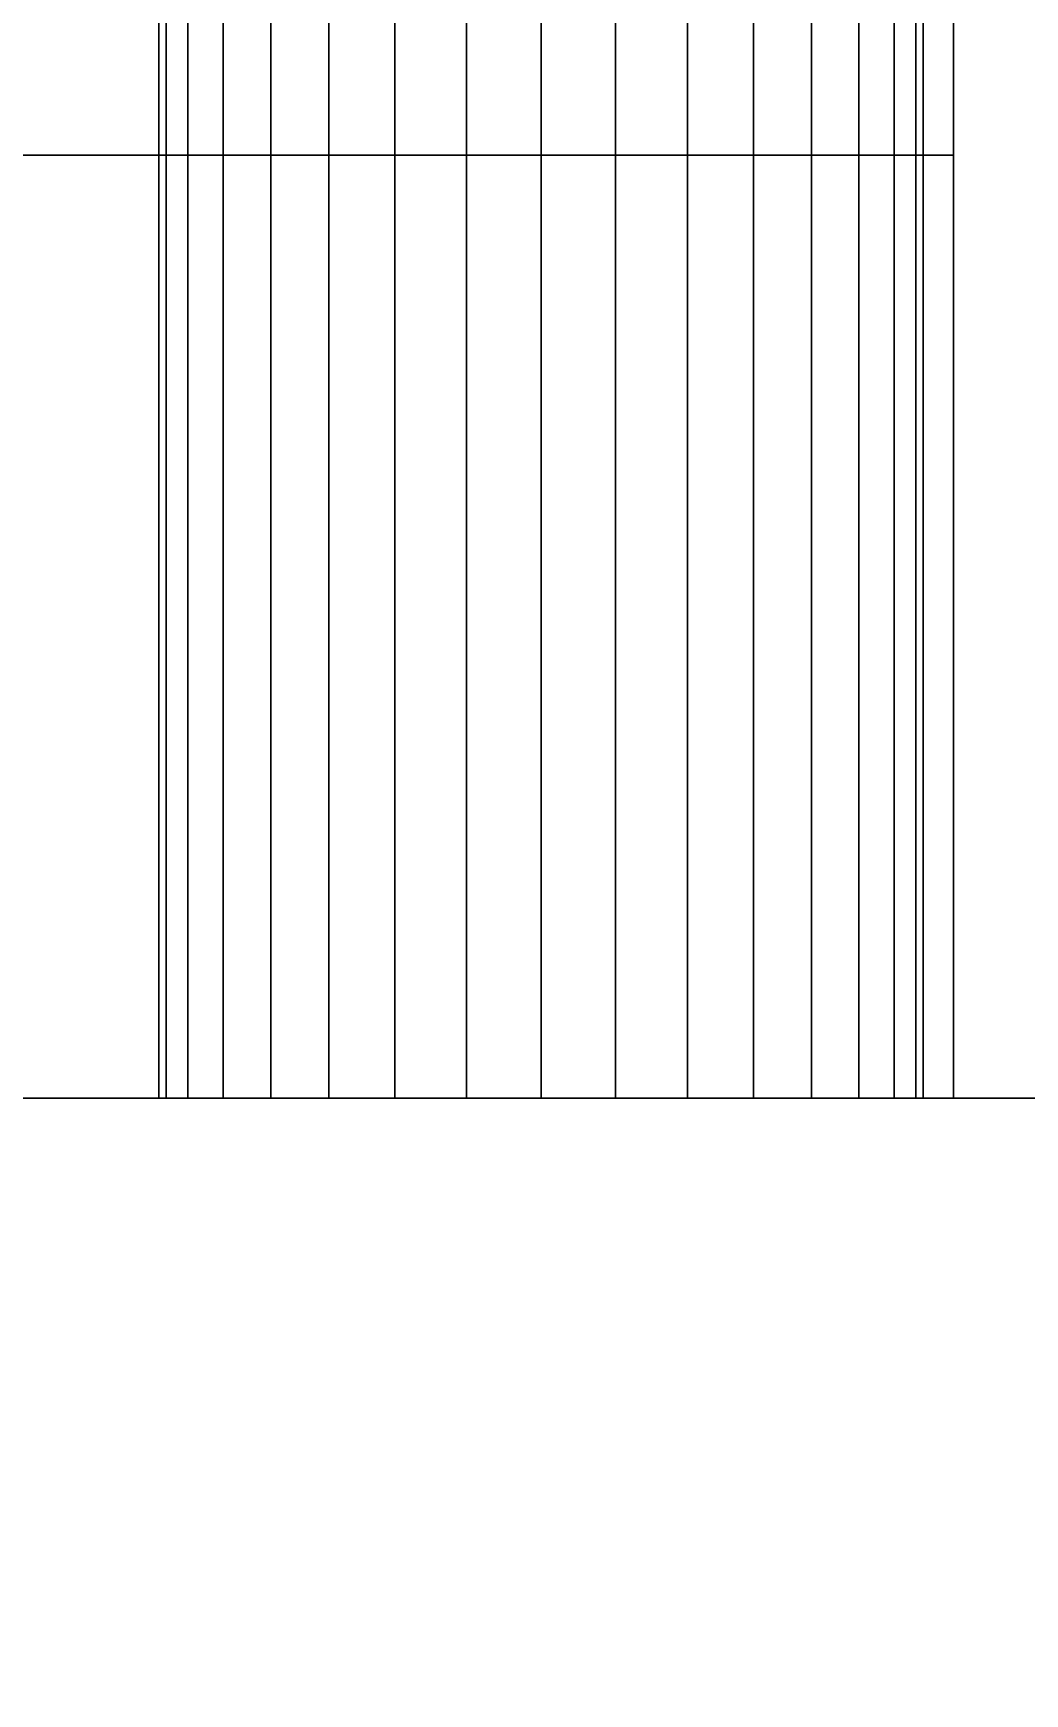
# Model space of a CAD drawing. Header units: millimetres. Extents: x -21672 to 8019, y 3751 to 17279.
# Drawn here: x -7071.1 to -7019.7, y 13083.6 to 13169.6 of the extents above; entities that cross this region are included whole.
import ezdxf

# ---------------------------------------------------------------- set-up
doc = ezdxf.new("R2010")
doc.units = ezdxf.units.MM
for name, color, linetype, lineweight in [('A-ANNO-DIMS', 211, 'Continuous', 9), ('A-ANNO-DIMS-50', 211, 'Continuous', 9), ('A-GENM', 13, 'Continuous', 18)]:
    doc.layers.add(name, color=color, linetype=linetype, lineweight=lineweight)
doc.styles.add('Arial', font='arial.ttf', dxfattribs={"height": 125})
doc.dimstyles.new('Diagonal_-_2_5mm_Arial', dxfattribs={"dimscale": 304.8, "dimtxt": 127.532425, "dimasz": 0.492126, "dimexe": 0.393701, "dimexo": 0.246063, "dimgap": 0.287073, "dimtad": 1, "dimdec": 0, "dimzin": 0, "dimdsep": 46, "dimtxsty": 'Arial', "dimblk1": 'OBLIQUE', "dimblk2": 'OBLIQUE', "dimsah": 1, "dimcen": 0.09, "dimdle": 0.393701, "dimazin": 0, "dimtfac": 1, "dimtdec": 4, "dimtix": 1, "dimtmove": 0, "dimatfit": 3, "dimfxl": 1, "dimtvp": 1, "dimtolj": 1, "dimtzin": 0, "dimarcsym": 2})

# ---------------------------------------------------------------- blocks, each defined once
blk = doc.blocks.new('Nevera de autoservicio single - Nevera de autoservicio single-466915-Level 2')
at = {"layer": 'A-GENM'}
for p, q in [((454.753, 1307.979), (454.753, 1389.541)), ((454.753, 1307.979), (454.753, 1389.541)), ((454.753, 1307.979), (454.753, 1389.541)), ((454.753, 1307.979), (454.753, 1389.541)), ((454.753, 1307.979), (454.753, 1389.541)), ((454.753, 1389.387), (454.753, 1307.979)), ((454.753, 1307.979), (454.753, 1322.06)), ((-395.247, 1307.979), (405.906, 1307.979)), ((454.753, 1307.979), (-395.247, 1307.979)), ((-395.247, 1307.979), (454.753, 1307.979)), ((399.53, 1307.979), (454.753, 1307.979)), ((399.635, 1307.979), (399.53, 1307.979)), ((454.753, 1307.979), (399.635, 1307.979)), ((405.906, -1108.896), (405.906, 1307.979)), ((405.906, 1307.979), (454.753, 1307.979)), ((405.906, 1307.979), (454.753, 1307.979)), ((405.906, -1108.896), (405.906, 1307.979)), ((405.906, 1307.979), (454.753, 1307.979)), ((405.906, -1108.896), (405.906, 1307.979)), ((405.906, 1307.979), (405.906, -1108.896)), ((454.753, 1307.979), (454.753, -1108.896)), ((454.753, -1108.896), (454.753, 1307.979)), ((454.753, -1108.896), (454.753, 1307.979)), ((454.753, -1108.896), (454.753, 1307.979)), ((454.753, 1306.415), (255.92, 1306.415)), ((454.753, 1306.415), (255.92, 1306.415)), ((454.753, 1306.415), (255.92, 1306.415)), ((454.753, 1306.415), (255.92, 1306.415)), ((454.753, 1306.415), (255.92, 1306.415)), ((454.753, 1306.415), (255.92, 1306.415)), ((454.753, 1306.415), (255.92, 1306.415)), ((454.753, 1306.415), (255.92, 1306.415)), ((454.753, 1306.415), (255.92, 1306.415)), ((454.753, 1306.415), (255.92, 1306.415)), ((255.92, 1306.415), (454.753, 1306.415)), ((454.753, 1306.415), (255.92, 1306.415)), ((454.753, 1306.035), (255.92, 1306.035)), ((454.753, 1306.035), (255.92, 1306.035)), ((454.753, 1306.035), (255.92, 1306.035)), ((454.753, 1306.035), (255.92, 1306.035)), ((454.753, 1306.035), (255.92, 1306.035)), ((454.753, 1306.035), (255.92, 1306.035)), ((454.753, 1306.035), (255.92, 1306.035)), ((454.753, 1306.035), (255.92, 1306.035)), ((454.753, 1306.035), (255.92, 1306.035)), ((454.753, 1306.035), (255.92, 1306.035)), ((454.753, 1306.035), (255.92, 1306.035)), ((454.753, 1306.035), (255.92, 1306.035)), ((454.753, 1306.035), (255.92, 1306.035)), ((454.753, 1306.035), (255.92, 1306.035)), ((454.753, 1306.035), (255.92, 1306.035)), ((454.753, 1306.035), (255.92, 1306.035)), ((454.753, 1306.035), (255.92, 1306.035)), ((454.753, 1306.035), (255.92, 1306.035)), ((454.753, 1306.035), (255.92, 1306.035)), ((454.753, 1306.035), (255.92, 1306.035)), ((454.753, 1306.035), (255.92, 1306.035)), ((255.92, 1306.035), (454.753, 1306.035)), ((454.753, 1306.035), (255.92, 1306.035)), ((255.92, 1306.035), (454.753, 1306.035)), ((454.753, 1306.035), (454.753, 1306.415)), ((454.753, 1306.415), (454.753, 1306.035)), ((454.753, 1306.035), (454.753, 1306.415)), ((454.753, 1306.415), (454.753, 1306.035)), ((454.753, 1306.035), (454.753, 1306.415)), ((454.753, 1306.415), (454.753, 1306.035)), ((454.753, 1306.035), (454.753, 1306.415)), ((454.753, 1306.415), (454.753, 1306.035)), ((454.753, 1306.035), (454.753, 1306.415)), ((454.753, 1306.415), (454.753, 1306.035)), ((454.753, 1306.035), (454.753, 1306.415)), ((454.753, 1306.415), (454.753, 1306.066)), ((454.753, 1306.035), (454.753, 1306.415)), ((454.753, 1306.415), (454.753, 1306.035)), ((454.753, 1306.415), (454.753, 1306.035)), ((454.753, 1306.415), (454.753, 1306.035)), ((454.753, 1306.415), (454.753, 1306.035)), ((454.753, 1306.415), (454.753, 1306.035)), ((454.753, 1306.415), (454.753, 1306.035)), ((454.753, 1306.415), (454.753, 1306.035)), ((454.753, 1306.415), (454.753, 1306.035)), ((454.753, 1306.415), (454.753, 1306.035)), ((454.753, 1306.035), (454.753, 1306.415)), ((454.753, 1306.066), (454.753, 1306.415)), ((454.753, 1306.066), (454.753, 1306.035)), ((454.753, 1306.066), (454.753, 1306.035)), ((454.753, 1304.909), (454.753, 1306.035)), ((454.753, 1306.035), (454.753, 1304.909)), ((454.753, 1304.909), (454.753, 1306.035)), ((454.753, 1306.035), (454.753, 1304.909)), ((454.753, 1304.909), (454.753, 1306.035)), ((454.753, 1306.035), (454.753, 1304.909)), ((454.753, 1304.909), (454.753, 1306.035)), ((454.753, 1306.035), (454.753, 1304.909)), ((454.753, 1304.909), (454.753, 1306.035)), ((454.753, 1306.035), (454.753, 1304.909)), ((454.753, 1304.909), (454.753, 1306.035)), ((454.753, 1306.035), (454.753, 1304.909)), ((454.753, 1306.035), (454.753, 1304.909)), ((454.753, 1306.035), (454.753, 1304.909)), ((454.753, 1306.035), (454.753, 1304.909)), ((454.753, 1306.035), (454.753, 1304.909)), ((454.753, 1306.035), (454.753, 1304.909)), ((454.753, 1306.035), (454.753, 1304.909)), ((454.753, 1306.035), (454.753, 1304.909)), ((454.753, 1306.035), (454.753, 1304.909)), ((454.753, 1306.035), (454.753, 1304.909)), ((454.753, 1304.909), (454.753, 1306.035)), ((454.753, 1304.909), (454.753, 1306.035)), ((454.753, 1306.035), (454.753, 1304.909)), ((454.753, 1304.909), (255.92, 1304.909)), ((454.753, 1304.909), (255.92, 1304.909)), ((454.753, 1304.909), (255.92, 1304.909)), ((454.753, 1304.909), (255.92, 1304.909)), ((454.753, 1304.909), (255.92, 1304.909)), ((454.753, 1304.909), (255.92, 1304.909)), ((454.753, 1304.909), (255.92, 1304.909)), ((454.753, 1304.909), (255.92, 1304.909)), ((454.753, 1304.909), (255.92, 1304.909)), ((454.753, 1304.909), (255.92, 1304.909)), ((454.753, 1304.909), (255.92, 1304.909)), ((454.753, 1304.909), (255.92, 1304.909)), ((454.753, 1304.909), (255.92, 1304.909)), ((454.753, 1304.909), (255.92, 1304.909)), ((454.753, 1304.909), (255.92, 1304.909)), ((454.753, 1304.909), (255.92, 1304.909)), ((454.753, 1304.909), (255.92, 1304.909)), ((454.753, 1304.909), (255.92, 1304.909)), ((454.753, 1304.909), (255.92, 1304.909)), ((454.753, 1304.909), (255.92, 1304.909)), ((454.753, 1304.909), (255.92, 1304.909)), ((255.92, 1304.909), (454.753, 1304.909)), ((454.753, 1304.909), (255.92, 1304.909)), ((255.92, 1304.909), (454.753, 1304.909)), ((454.753, 1303.08), (454.753, 1304.909)), ((454.753, 1304.909), (454.753, 1303.08)), ((454.753, 1303.08), (454.753, 1304.909)), ((454.753, 1304.909), (454.753, 1303.08)), ((454.753, 1303.08), (454.753, 1304.909)), ((454.753, 1304.909), (454.753, 1303.08)), ((454.753, 1303.08), (454.753, 1304.909)), ((454.753, 1304.909), (454.753, 1303.08)), ((454.753, 1303.08), (454.753, 1304.909)), ((454.753, 1304.909), (454.753, 1303.08)), ((454.753, 1303.08), (454.753, 1304.909)), ((454.753, 1304.909), (454.753, 1303.08)), ((454.753, 1304.909), (454.753, 1303.08)), ((454.753, 1304.909), (454.753, 1303.08)), ((454.753, 1304.909), (454.753, 1303.08)), ((454.753, 1304.909), (454.753, 1303.08)), ((454.753, 1304.909), (454.753, 1303.08)), ((454.753, 1304.909), (454.753, 1303.08)), ((454.753, 1304.909), (454.753, 1303.08)), ((454.753, 1304.909), (454.753, 1303.08)), ((454.753, 1304.909), (454.753, 1303.08)), ((454.753, 1304.909), (454.753, 1303.08)), ((454.753, 1303.08), (454.753, 1304.909)), ((454.753, 1304.909), (454.753, 1303.08)), ((454.753, 1303.08), (255.92, 1303.08)), ((454.753, 1303.08), (255.92, 1303.08)), ((454.753, 1303.08), (255.92, 1303.08)), ((454.753, 1303.08), (255.92, 1303.08)), ((454.753, 1303.08), (255.92, 1303.08)), ((454.753, 1303.08), (255.92, 1303.08)), ((454.753, 1303.08), (255.92, 1303.08)), ((454.753, 1303.08), (255.92, 1303.08)), ((454.753, 1303.08), (255.92, 1303.08)), ((454.753, 1303.08), (255.92, 1303.08)), ((454.753, 1303.08), (255.92, 1303.08)), ((454.753, 1303.08), (255.92, 1303.08)), ((454.753, 1303.08), (255.92, 1303.08)), ((454.753, 1303.08), (255.92, 1303.08)), ((454.753, 1303.08), (255.92, 1303.08)), ((454.753, 1303.08), (255.92, 1303.08)), ((454.753, 1303.08), (255.92, 1303.08)), ((454.753, 1303.08), (255.92, 1303.08)), ((454.753, 1303.08), (255.92, 1303.08)), ((454.753, 1303.08), (255.92, 1303.08)), ((454.753, 1303.08), (255.92, 1303.08)), ((255.92, 1303.08), (454.753, 1303.08)), ((454.753, 1303.08), (255.92, 1303.08)), ((255.92, 1303.08), (454.753, 1303.08)), ((454.753, 1300.62), (454.753, 1303.08)), ((454.753, 1303.08), (454.753, 1300.62)), ((454.753, 1300.62), (454.753, 1303.08)), ((454.753, 1303.08), (454.753, 1300.62)), ((454.753, 1300.62), (454.753, 1303.08)), ((454.753, 1303.08), (454.753, 1300.62)), ((454.753, 1300.62), (454.753, 1303.08)), ((454.753, 1303.08), (454.753, 1300.62)), ((454.753, 1300.62), (454.753, 1303.08)), ((454.753, 1303.08), (454.753, 1300.62)), ((454.753, 1300.62), (454.753, 1303.08)), ((454.753, 1303.08), (454.753, 1300.62)), ((454.753, 1303.08), (454.753, 1300.62)), ((454.753, 1303.08), (454.753, 1300.62)), ((454.753, 1303.08), (454.753, 1300.62)), ((454.753, 1303.08), (454.753, 1300.62)), ((454.753, 1303.08), (454.753, 1300.62)), ((454.753, 1303.08), (454.753, 1300.62)), ((454.753, 1303.08), (454.753, 1300.62)), ((454.753, 1303.08), (454.753, 1300.62)), ((454.753, 1303.08), (454.753, 1300.62)), ((454.753, 1303.08), (454.753, 1300.62)), ((454.753, 1300.62), (454.753, 1303.08)), ((454.753, 1303.08), (454.753, 1300.62)), ((454.753, 1300.62), (255.92, 1300.62)), ((454.753, 1300.62), (255.92, 1300.62)), ((454.753, 1300.62), (255.92, 1300.62)), ((454.753, 1300.62), (255.92, 1300.62)), ((454.753, 1300.62), (255.92, 1300.62)), ((454.753, 1300.62), (255.92, 1300.62)), ((454.753, 1300.62), (255.92, 1300.62)), ((454.753, 1300.62), (255.92, 1300.62)), ((454.753, 1300.62), (255.92, 1300.62)), ((454.753, 1300.62), (255.92, 1300.62)), ((454.753, 1300.62), (255.92, 1300.62)), ((454.753, 1300.62), (255.92, 1300.62)), ((454.753, 1300.62), (255.92, 1300.62)), ((454.753, 1300.62), (255.92, 1300.62)), ((454.753, 1300.62), (255.92, 1300.62)), ((454.753, 1300.62), (255.92, 1300.62)), ((454.753, 1300.62), (255.92, 1300.62)), ((454.753, 1300.62), (255.92, 1300.62)), ((454.753, 1300.62), (255.92, 1300.62)), ((454.753, 1300.62), (255.92, 1300.62)), ((454.753, 1300.62), (255.92, 1300.62)), ((255.92, 1300.62), (454.753, 1300.62)), ((454.753, 1300.62), (255.92, 1300.62)), ((255.92, 1300.62), (454.753, 1300.62)), ((454.753, 1297.621), (454.753, 1300.62)), ((454.753, 1300.62), (454.753, 1297.621)), ((454.753, 1297.621), (454.753, 1300.62)), ((454.753, 1300.62), (454.753, 1297.621)), ((454.753, 1297.621), (454.753, 1300.62)), ((454.753, 1300.62), (454.753, 1297.621)), ((454.753, 1297.621), (454.753, 1300.62)), ((454.753, 1300.62), (454.753, 1297.621)), ((454.753, 1297.621), (454.753, 1300.62)), ((454.753, 1300.62), (454.753, 1297.621)), ((454.753, 1297.621), (454.753, 1300.62)), ((454.753, 1300.62), (454.753, 1297.621)), ((454.753, 1300.62), (454.753, 1297.621)), ((454.753, 1300.62), (454.753, 1297.621)), ((454.753, 1300.62), (454.753, 1297.621)), ((454.753, 1300.62), (454.753, 1297.621)), ((454.753, 1300.62), (454.753, 1297.621)), ((454.753, 1300.62), (454.753, 1297.621)), ((454.753, 1300.62), (454.753, 1297.621)), ((454.753, 1300.62), (454.753, 1297.621)), ((454.753, 1300.62), (454.753, 1297.621)), ((454.753, 1300.62), (454.753, 1297.621)), ((454.753, 1297.621), (454.753, 1300.62)), ((454.753, 1300.62), (454.753, 1297.621)), ((454.753, 1297.621), (255.92, 1297.621)), ((454.753, 1297.621), (255.92, 1297.621)), ((454.753, 1297.621), (255.92, 1297.621)), ((454.753, 1297.621), (255.92, 1297.621)), ((454.753, 1297.621), (255.92, 1297.621)), ((454.753, 1297.621), (255.92, 1297.621)), ((454.753, 1297.621), (255.92, 1297.621)), ((454.753, 1297.621), (255.92, 1297.621)), ((454.753, 1297.621), (255.92, 1297.621)), ((454.753, 1297.621), (255.92, 1297.621)), ((454.753, 1297.621), (255.92, 1297.621)), ((454.753, 1297.621), (255.92, 1297.621)), ((454.753, 1297.621), (255.92, 1297.621)), ((454.753, 1297.621), (255.92, 1297.621)), ((454.753, 1297.621), (255.92, 1297.621)), ((454.753, 1297.621), (255.92, 1297.621)), ((454.753, 1297.621), (255.92, 1297.621)), ((454.753, 1297.621), (255.92, 1297.621)), ((454.753, 1297.621), (255.92, 1297.621)), ((454.753, 1297.621), (255.92, 1297.621)), ((454.753, 1297.621), (255.92, 1297.621)), ((255.92, 1297.621), (454.753, 1297.621)), ((454.753, 1297.621), (255.92, 1297.621)), ((255.92, 1297.621), (454.753, 1297.621)), ((454.753, 1294.201), (454.753, 1297.621)), ((454.753, 1297.621), (454.753, 1294.201)), ((454.753, 1294.201), (454.753, 1297.621)), ((454.753, 1297.621), (454.753, 1294.201)), ((454.753, 1294.201), (454.753, 1297.621)), ((454.753, 1297.621), (454.753, 1294.201)), ((454.753, 1294.201), (454.753, 1297.621)), ((454.753, 1297.621), (454.753, 1294.201)), ((454.753, 1294.201), (454.753, 1297.621)), ((454.753, 1297.621), (454.753, 1294.201)), ((454.753, 1294.201), (454.753, 1297.621)), ((454.753, 1297.621), (454.753, 1294.201)), ((454.753, 1297.621), (454.753, 1294.201)), ((454.753, 1297.621), (454.753, 1294.201)), ((454.753, 1297.621), (454.753, 1294.201)), ((454.753, 1297.621), (454.753, 1294.201)), ((454.753, 1297.621), (454.753, 1294.201)), ((454.753, 1297.621), (454.753, 1294.201)), ((454.753, 1297.621), (454.753, 1294.201)), ((454.753, 1297.621), (454.753, 1294.201)), ((454.753, 1297.621), (454.753, 1294.201)), ((454.753, 1297.621), (454.753, 1294.201)), ((454.753, 1294.201), (454.753, 1297.621)), ((454.753, 1297.621), (454.753, 1294.201)), ((454.753, 1294.201), (255.92, 1294.201)), ((454.753, 1294.201), (255.92, 1294.201)), ((454.753, 1294.201), (255.92, 1294.201)), ((454.753, 1294.201), (255.92, 1294.201)), ((454.753, 1294.201), (255.92, 1294.201)), ((454.753, 1294.201), (255.92, 1294.201)), ((454.753, 1294.201), (255.92, 1294.201)), ((454.753, 1294.201), (255.92, 1294.201)), ((454.753, 1294.201), (255.92, 1294.201)), ((454.753, 1294.201), (255.92, 1294.201)), ((454.753, 1294.201), (255.92, 1294.201)), ((454.753, 1294.201), (255.92, 1294.201)), ((454.753, 1294.201), (255.92, 1294.201)), ((454.753, 1294.201), (255.92, 1294.201)), ((454.753, 1294.201), (255.92, 1294.201)), ((454.753, 1294.201), (255.92, 1294.201)), ((454.753, 1294.201), (255.92, 1294.201)), ((454.753, 1294.201), (255.92, 1294.201)), ((454.753, 1294.201), (255.92, 1294.201)), ((454.753, 1294.201), (255.92, 1294.201)), ((454.753, 1294.201), (255.92, 1294.201)), ((255.92, 1294.201), (454.753, 1294.201)), ((454.753, 1294.201), (255.92, 1294.201)), ((255.92, 1294.201), (454.753, 1294.201)), ((454.753, 1290.489), (454.753, 1294.201)), ((454.753, 1294.201), (454.753, 1290.489)), ((454.753, 1290.489), (454.753, 1294.201)), ((454.753, 1294.201), (454.753, 1290.489)), ((454.753, 1290.489), (454.753, 1294.201)), ((454.753, 1294.201), (454.753, 1290.489)), ((454.753, 1290.489), (454.753, 1294.201)), ((454.753, 1294.201), (454.753, 1290.489)), ((454.753, 1290.489), (454.753, 1294.201)), ((454.753, 1294.201), (454.753, 1290.489)), ((454.753, 1290.489), (454.753, 1294.201)), ((454.753, 1294.201), (454.753, 1290.489)), ((454.753, 1294.201), (454.753, 1290.489)), ((454.753, 1294.201), (454.753, 1290.489)), ((454.753, 1294.201), (454.753, 1290.489)), ((454.753, 1294.201), (454.753, 1290.489)), ((454.753, 1294.201), (454.753, 1290.489)), ((454.753, 1294.201), (454.753, 1290.489)), ((454.753, 1294.201), (454.753, 1290.489)), ((454.753, 1294.201), (454.753, 1290.489)), ((454.753, 1294.201), (454.753, 1290.489)), ((454.753, 1294.201), (454.753, 1290.489)), ((454.753, 1290.489), (454.753, 1294.201)), ((454.753, 1294.201), (454.753, 1290.489)), ((454.753, 1290.489), (255.92, 1290.489)), ((454.753, 1290.489), (255.92, 1290.489)), ((454.753, 1290.489), (255.92, 1290.489)), ((454.753, 1290.489), (255.92, 1290.489)), ((454.753, 1290.489), (255.92, 1290.489)), ((454.753, 1290.489), (255.92, 1290.489)), ((454.753, 1290.489), (255.92, 1290.489)), ((454.753, 1290.489), (255.92, 1290.489)), ((454.753, 1290.489), (255.92, 1290.489)), ((454.753, 1290.489), (255.92, 1290.489)), ((454.753, 1290.489), (255.92, 1290.489)), ((454.753, 1290.489), (255.92, 1290.489)), ((454.753, 1290.489), (255.92, 1290.489)), ((454.753, 1290.489), (255.92, 1290.489)), ((454.753, 1290.489), (255.92, 1290.489)), ((454.753, 1290.489), (255.92, 1290.489)), ((454.753, 1290.489), (255.92, 1290.489)), ((454.753, 1290.489), (255.92, 1290.489)), ((454.753, 1290.489), (255.92, 1290.489)), ((454.753, 1290.489), (255.92, 1290.489)), ((454.753, 1290.489), (255.92, 1290.489)), ((255.92, 1290.489), (454.753, 1290.489)), ((454.753, 1290.489), (255.92, 1290.489)), ((255.92, 1290.489), (454.753, 1290.489)), ((454.753, 1286.628), (454.753, 1290.489)), ((454.753, 1290.489), (454.753, 1286.628)), ((454.753, 1286.628), (454.753, 1290.489)), ((454.753, 1290.489), (454.753, 1286.628)), ((454.753, 1286.628), (454.753, 1290.489)), ((454.753, 1290.489), (454.753, 1286.628)), ((454.753, 1286.628), (454.753, 1290.489)), ((454.753, 1290.489), (454.753, 1286.628)), ((454.753, 1286.628), (454.753, 1290.489)), ((454.753, 1290.489), (454.753, 1286.628)), ((454.753, 1286.628), (454.753, 1290.489)), ((454.753, 1286.628), (454.753, 1290.489)), ((454.753, 1286.628), (454.753, 1290.489)), ((454.753, 1290.489), (454.753, 1286.628)), ((454.753, 1290.489), (454.753, 1286.628)), ((454.753, 1290.489), (454.753, 1286.628)), ((454.753, 1290.489), (454.753, 1286.628)), ((454.753, 1290.489), (454.753, 1286.628)), ((454.753, 1290.489), (454.753, 1286.628)), ((454.753, 1290.489), (454.753, 1286.628)), ((454.753, 1290.489), (454.753, 1286.628)), ((454.753, 1290.489), (454.753, 1286.628)), ((454.753, 1286.628), (454.753, 1290.489)), ((454.753, 1290.489), (454.753, 1286.628)), ((454.753, 1286.628), (255.92, 1286.628)), ((454.753, 1286.628), (255.92, 1286.628)), ((454.753, 1286.628), (255.92, 1286.628)), ((454.753, 1286.628), (255.92, 1286.628)), ((454.753, 1286.628), (255.92, 1286.628)), ((454.753, 1286.628), (255.92, 1286.628)), ((454.753, 1286.628), (255.92, 1286.628)), ((454.753, 1286.628), (255.92, 1286.628)), ((454.753, 1286.628), (255.92, 1286.628)), ((454.753, 1286.628), (255.92, 1286.628)), ((454.753, 1286.628), (255.92, 1286.628)), ((454.753, 1286.628), (255.92, 1286.628)), ((454.753, 1286.628), (255.92, 1286.628)), ((454.753, 1286.628), (255.92, 1286.628)), ((454.753, 1286.628), (255.92, 1286.628)), ((454.753, 1286.628), (255.92, 1286.628)), ((454.753, 1286.628), (255.92, 1286.628)), ((454.753, 1286.628), (255.92, 1286.628)), ((454.753, 1286.628), (255.92, 1286.628)), ((454.753, 1286.628), (255.92, 1286.628)), ((454.753, 1286.628), (255.92, 1286.628)), ((255.92, 1286.628), (454.753, 1286.628)), ((454.753, 1286.628), (255.92, 1286.628)), ((255.92, 1286.628), (454.753, 1286.628)), ((454.753, 1282.769), (454.753, 1286.628)), ((454.753, 1286.628), (454.753, 1282.769)), ((454.753, 1282.769), (454.753, 1286.628)), ((454.753, 1286.628), (454.753, 1282.769)), ((454.753, 1282.769), (454.753, 1286.628)), ((454.753, 1286.628), (454.753, 1282.769)), ((454.753, 1282.769), (454.753, 1286.628)), ((454.753, 1286.628), (454.753, 1282.769)), ((454.753, 1282.769), (454.753, 1286.628)), ((454.753, 1286.628), (454.753, 1282.769)), ((454.753, 1282.769), (454.753, 1286.628)), ((454.753, 1282.769), (454.753, 1286.628)), ((454.753, 1282.769), (454.753, 1286.628)), ((454.753, 1286.628), (454.753, 1282.769)), ((454.753, 1286.628), (454.753, 1282.769)), ((454.753, 1286.628), (454.753, 1282.769)), ((454.753, 1286.628), (454.753, 1282.769)), ((454.753, 1286.628), (454.753, 1282.769)), ((454.753, 1286.628), (454.753, 1282.769)), ((454.753, 1286.628), (454.753, 1282.769)), ((454.753, 1286.628), (454.753, 1282.769)), ((454.753, 1286.628), (454.753, 1282.769)), ((454.753, 1282.769), (454.753, 1286.628)), ((454.753, 1286.628), (454.753, 1282.769)), ((454.753, 1282.769), (255.92, 1282.769)), ((454.753, 1282.769), (255.92, 1282.769)), ((454.753, 1282.769), (255.92, 1282.769)), ((454.753, 1282.769), (255.92, 1282.769)), ((454.753, 1282.769), (255.92, 1282.769)), ((454.753, 1282.769), (255.92, 1282.769)), ((454.753, 1282.769), (255.92, 1282.769)), ((454.753, 1282.769), (255.92, 1282.769)), ((454.753, 1282.769), (255.92, 1282.769)), ((454.753, 1282.769), (255.92, 1282.769)), ((454.753, 1282.769), (255.92, 1282.769)), ((454.753, 1282.769), (255.92, 1282.769)), ((454.753, 1282.769), (255.92, 1282.769)), ((454.753, 1282.769), (255.92, 1282.769)), ((454.753, 1282.769), (255.92, 1282.769)), ((454.753, 1282.769), (255.92, 1282.769)), ((454.753, 1282.769), (255.92, 1282.769)), ((454.753, 1282.769), (255.92, 1282.769)), ((454.753, 1282.769), (255.92, 1282.769)), ((454.753, 1282.769), (255.92, 1282.769)), ((454.753, 1282.769), (255.92, 1282.769)), ((255.92, 1282.769), (454.753, 1282.769)), ((454.753, 1282.769), (255.92, 1282.769)), ((255.92, 1282.769), (454.753, 1282.769)), ((454.753, 1279.057), (454.753, 1282.769)), ((454.753, 1282.769), (454.753, 1279.057)), ((454.753, 1279.057), (454.753, 1282.769)), ((454.753, 1282.769), (454.753, 1279.057)), ((454.753, 1279.057), (454.753, 1282.769)), ((454.753, 1282.769), (454.753, 1279.057)), ((454.753, 1279.057), (454.753, 1282.769)), ((454.753, 1282.769), (454.753, 1279.057)), ((454.753, 1279.057), (454.753, 1282.769)), ((454.753, 1282.769), (454.753, 1279.057)), ((454.753, 1279.057), (454.753, 1282.769)), ((454.753, 1279.057), (454.753, 1282.769)), ((454.753, 1279.057), (454.753, 1282.769)), ((454.753, 1282.769), (454.753, 1279.057)), ((454.753, 1282.769), (454.753, 1279.057)), ((454.753, 1282.769), (454.753, 1279.057)), ((454.753, 1282.769), (454.753, 1279.057)), ((454.753, 1282.769), (454.753, 1279.057)), ((454.753, 1282.769), (454.753, 1279.057)), ((454.753, 1282.769), (454.753, 1279.057)), ((454.753, 1282.769), (454.753, 1279.057)), ((454.753, 1282.769), (454.753, 1279.057)), ((454.753, 1279.057), (454.753, 1282.769)), ((454.753, 1282.769), (454.753, 1279.057)), ((454.753, 1279.057), (255.92, 1279.057)), ((454.753, 1279.057), (255.92, 1279.057)), ((454.753, 1279.057), (255.92, 1279.057)), ((454.753, 1279.057), (255.92, 1279.057)), ((454.753, 1279.057), (255.92, 1279.057)), ((454.753, 1279.057), (255.92, 1279.057)), ((454.753, 1279.057), (255.92, 1279.057)), ((454.753, 1279.057), (255.92, 1279.057)), ((454.753, 1279.057), (255.92, 1279.057)), ((454.753, 1279.057), (255.92, 1279.057)), ((454.753, 1279.057), (255.92, 1279.057)), ((454.753, 1279.057), (255.92, 1279.057)), ((454.753, 1279.057), (255.92, 1279.057)), ((454.753, 1279.057), (255.92, 1279.057)), ((454.753, 1279.057), (255.92, 1279.057)), ((454.753, 1279.057), (255.92, 1279.057)), ((454.753, 1279.057), (255.92, 1279.057)), ((454.753, 1279.057), (255.92, 1279.057)), ((454.753, 1279.057), (255.92, 1279.057)), ((454.753, 1279.057), (255.92, 1279.057)), ((454.753, 1279.057), (255.92, 1279.057)), ((255.92, 1279.057), (454.753, 1279.057)), ((454.753, 1279.057), (255.92, 1279.057)), ((255.92, 1279.057), (454.753, 1279.057)), ((454.753, 1275.635), (454.753, 1279.057)), ((454.753, 1279.057), (454.753, 1275.635)), ((454.753, 1275.635), (454.753, 1279.057)), ((454.753, 1279.057), (454.753, 1275.635)), ((454.753, 1275.635), (454.753, 1279.057)), ((454.753, 1279.057), (454.753, 1275.635)), ((454.753, 1275.635), (454.753, 1279.057)), ((454.753, 1279.057), (454.753, 1275.635)), ((454.753, 1275.635), (454.753, 1279.057)), ((454.753, 1279.057), (454.753, 1275.635)), ((454.753, 1279.057), (454.753, 1275.635)), ((454.753, 1275.635), (454.753, 1279.057)), ((454.753, 1275.635), (454.753, 1279.057)), ((454.753, 1279.057), (454.753, 1275.635)), ((454.753, 1279.057), (454.753, 1275.635)), ((454.753, 1279.057), (454.753, 1275.635)), ((454.753, 1279.057), (454.753, 1275.635)), ((454.753, 1279.057), (454.753, 1275.635)), ((454.753, 1279.057), (454.753, 1275.635)), ((454.753, 1279.057), (454.753, 1275.635)), ((454.753, 1279.057), (454.753, 1275.635)), ((454.753, 1279.057), (454.753, 1275.635)), ((454.753, 1275.635), (454.753, 1279.057)), ((454.753, 1279.057), (454.753, 1275.635)), ((454.753, 1275.635), (255.92, 1275.635)), ((454.753, 1275.635), (255.92, 1275.635)), ((454.753, 1275.635), (255.92, 1275.635)), ((454.753, 1275.635), (255.92, 1275.635)), ((454.753, 1275.635), (255.92, 1275.635)), ((454.753, 1275.635), (255.92, 1275.635)), ((454.753, 1275.635), (255.92, 1275.635)), ((454.753, 1275.635), (255.92, 1275.635)), ((454.753, 1275.635), (255.92, 1275.635)), ((454.753, 1275.635), (255.92, 1275.635)), ((454.753, 1275.635), (255.92, 1275.635)), ((454.753, 1275.635), (255.92, 1275.635)), ((454.753, 1275.635), (255.92, 1275.635)), ((454.753, 1275.635), (255.92, 1275.635)), ((454.753, 1275.635), (255.92, 1275.635)), ((454.753, 1275.635), (255.92, 1275.635)), ((454.753, 1275.635), (255.92, 1275.635)), ((454.753, 1275.635), (255.92, 1275.635)), ((454.753, 1275.635), (255.92, 1275.635)), ((454.753, 1275.635), (255.92, 1275.635)), ((454.753, 1275.635), (255.92, 1275.635)), ((255.92, 1275.635), (454.753, 1275.635)), ((454.753, 1275.635), (255.92, 1275.635)), ((255.92, 1275.635), (454.753, 1275.635)), ((454.753, 1272.638), (454.753, 1275.635)), ((454.753, 1275.635), (454.753, 1272.638)), ((454.753, 1272.638), (454.753, 1275.635)), ((454.753, 1275.635), (454.753, 1272.638)), ((454.753, 1272.638), (454.753, 1275.635)), ((454.753, 1275.635), (454.753, 1272.638)), ((454.753, 1272.638), (454.753, 1275.635)), ((454.753, 1275.635), (454.753, 1272.638)), ((454.753, 1272.638), (454.753, 1275.635)), ((454.753, 1275.635), (454.753, 1272.638)), ((454.753, 1275.635), (454.753, 1272.638)), ((454.753, 1272.638), (454.753, 1275.635)), ((454.753, 1272.638), (454.753, 1275.635)), ((454.753, 1275.635), (454.753, 1272.638)), ((454.753, 1275.635), (454.753, 1272.638)), ((454.753, 1275.635), (454.753, 1272.638)), ((454.753, 1275.635), (454.753, 1272.638)), ((454.753, 1275.635), (454.753, 1272.638)), ((454.753, 1275.635), (454.753, 1272.638)), ((454.753, 1275.635), (454.753, 1272.638)), ((454.753, 1275.635), (454.753, 1272.638)), ((454.753, 1275.635), (454.753, 1272.638)), ((454.753, 1272.638), (454.753, 1275.635)), ((454.753, 1275.635), (454.753, 1272.638)), ((454.753, 1272.638), (255.92, 1272.638)), ((454.753, 1272.638), (255.92, 1272.638)), ((454.753, 1272.638), (255.92, 1272.638)), ((454.753, 1272.638), (255.92, 1272.638)), ((454.753, 1272.638), (255.92, 1272.638)), ((454.753, 1272.638), (255.92, 1272.638)), ((454.753, 1272.638), (255.92, 1272.638)), ((454.753, 1272.638), (255.92, 1272.638)), ((454.753, 1272.638), (255.92, 1272.638)), ((454.753, 1272.638), (255.92, 1272.638)), ((454.753, 1272.638), (255.92, 1272.638)), ((454.753, 1272.638), (255.92, 1272.638)), ((454.753, 1272.638), (255.92, 1272.638)), ((454.753, 1272.638), (255.92, 1272.638)), ((454.753, 1272.638), (255.92, 1272.638)), ((454.753, 1272.638), (255.92, 1272.638)), ((454.753, 1272.638), (255.92, 1272.638)), ((454.753, 1272.638), (255.92, 1272.638)), ((454.753, 1272.638), (255.92, 1272.638)), ((454.753, 1272.638), (255.92, 1272.638)), ((454.753, 1272.638), (255.92, 1272.638)), ((255.92, 1272.638), (454.753, 1272.638)), ((454.753, 1272.638), (255.92, 1272.638)), ((255.92, 1272.638), (454.753, 1272.638)), ((454.753, 1270.177), (454.753, 1272.638)), ((454.753, 1272.638), (454.753, 1270.177)), ((454.753, 1270.177), (454.753, 1272.638)), ((454.753, 1272.638), (454.753, 1270.177)), ((454.753, 1270.177), (454.753, 1272.638)), ((454.753, 1272.638), (454.753, 1270.177)), ((454.753, 1270.177), (454.753, 1272.638)), ((454.753, 1272.638), (454.753, 1270.177)), ((454.753, 1270.177), (454.753, 1272.638)), ((454.753, 1272.638), (454.753, 1270.177)), ((454.753, 1272.638), (454.753, 1270.177)), ((454.753, 1270.177), (454.753, 1272.638)), ((454.753, 1272.638), (454.753, 1270.177)), ((454.753, 1272.638), (454.753, 1270.177)), ((454.753, 1272.638), (454.753, 1270.177)), ((454.753, 1272.638), (454.753, 1270.177)), ((454.753, 1272.638), (454.753, 1270.177)), ((454.753, 1272.638), (454.753, 1270.177)), ((454.753, 1272.638), (454.753, 1270.177)), ((454.753, 1272.638), (454.753, 1270.177)), ((454.753, 1272.638), (454.753, 1270.177)), ((454.753, 1272.638), (454.753, 1270.177)), ((454.753, 1270.177), (454.753, 1272.638)), ((454.753, 1272.638), (454.753, 1270.177)), ((454.753, 1270.177), (255.92, 1270.177)), ((454.753, 1270.177), (255.92, 1270.177)), ((454.753, 1270.177), (255.92, 1270.177)), ((454.753, 1270.177), (255.92, 1270.177)), ((454.753, 1270.177), (255.92, 1270.177)), ((454.753, 1270.177), (255.92, 1270.177)), ((454.753, 1270.177), (255.92, 1270.177)), ((454.753, 1270.177), (255.92, 1270.177)), ((454.753, 1270.177), (255.92, 1270.177)), ((454.753, 1270.177), (255.92, 1270.177)), ((454.753, 1270.177), (255.92, 1270.177)), ((454.753, 1270.177), (255.92, 1270.177)), ((454.753, 1270.177), (255.92, 1270.177)), ((454.753, 1270.177), (255.92, 1270.177)), ((454.753, 1270.177), (255.92, 1270.177)), ((454.753, 1270.177), (255.92, 1270.177)), ((454.753, 1270.177), (255.92, 1270.177)), ((454.753, 1270.177), (255.92, 1270.177)), ((454.753, 1270.177), (255.92, 1270.177)), ((454.753, 1270.177), (255.92, 1270.177)), ((454.753, 1270.177), (255.92, 1270.177)), ((255.92, 1270.177), (454.753, 1270.177)), ((454.753, 1270.177), (255.92, 1270.177)), ((255.92, 1270.177), (454.753, 1270.177)), ((454.753, 1268.348), (454.753, 1270.177)), ((454.753, 1270.177), (454.753, 1268.348)), ((454.753, 1268.348), (454.753, 1270.177)), ((454.753, 1270.177), (454.753, 1268.348)), ((454.753, 1268.348), (454.753, 1270.177)), ((454.753, 1270.177), (454.753, 1268.348)), ((454.753, 1268.348), (454.753, 1270.177)), ((454.753, 1270.177), (454.753, 1268.348)), ((454.753, 1268.348), (454.753, 1270.177)), ((454.753, 1270.177), (454.753, 1268.348)), ((454.753, 1270.177), (454.753, 1268.348)), ((454.753, 1268.348), (454.753, 1270.177)), ((454.753, 1270.177), (454.753, 1268.348)), ((454.753, 1270.177), (454.753, 1268.348)), ((454.753, 1270.177), (454.753, 1268.348)), ((454.753, 1270.177), (454.753, 1268.348)), ((454.753, 1270.177), (454.753, 1268.348)), ((454.753, 1270.177), (454.753, 1268.348)), ((454.753, 1270.177), (454.753, 1268.348)), ((454.753, 1270.177), (454.753, 1268.348)), ((454.753, 1270.177), (454.753, 1268.348)), ((454.753, 1270.177), (454.753, 1268.348)), ((454.753, 1268.348), (454.753, 1270.177)), ((454.753, 1270.177), (454.753, 1268.348)), ((454.753, 1268.348), (255.92, 1268.348)), ((454.753, 1268.348), (255.92, 1268.348)), ((454.753, 1268.348), (255.92, 1268.348)), ((454.753, 1268.348), (255.92, 1268.348)), ((454.753, 1268.348), (255.92, 1268.348)), ((454.753, 1268.348), (255.92, 1268.348)), ((454.753, 1268.348), (255.92, 1268.348)), ((454.753, 1268.348), (255.92, 1268.348)), ((454.753, 1268.348), (255.92, 1268.348)), ((454.753, 1268.348), (255.92, 1268.348)), ((454.753, 1268.348), (255.92, 1268.348)), ((454.753, 1268.348), (255.92, 1268.348)), ((454.753, 1268.348), (255.92, 1268.348)), ((454.753, 1268.348), (255.92, 1268.348)), ((454.753, 1268.348), (255.92, 1268.348)), ((454.753, 1268.348), (255.92, 1268.348)), ((454.753, 1268.348), (255.92, 1268.348)), ((454.753, 1268.348), (255.92, 1268.348)), ((454.753, 1268.348), (255.92, 1268.348)), ((454.753, 1268.348), (255.92, 1268.348)), ((454.753, 1268.348), (255.92, 1268.348)), ((255.92, 1268.348), (454.753, 1268.348)), ((454.753, 1268.348), (255.92, 1268.348)), ((255.92, 1268.348), (454.753, 1268.348)), ((454.753, 1267.222), (454.753, 1268.348)), ((454.753, 1268.348), (454.753, 1267.222)), ((454.753, 1267.222), (454.753, 1268.348)), ((454.753, 1268.348), (454.753, 1267.222)), ((454.753, 1267.222), (454.753, 1268.348)), ((454.753, 1268.348), (454.753, 1267.222)), ((454.753, 1267.222), (454.753, 1268.348)), ((454.753, 1268.348), (454.753, 1267.222)), ((454.753, 1267.222), (454.753, 1268.348)), ((454.753, 1268.348), (454.753, 1267.222)), ((454.753, 1268.348), (454.753, 1267.222)), ((454.753, 1267.222), (454.753, 1268.348)), ((454.753, 1268.348), (454.753, 1267.222)), ((454.753, 1268.348), (454.753, 1267.222)), ((454.753, 1268.348), (454.753, 1267.222)), ((454.753, 1268.348), (454.753, 1267.222)), ((454.753, 1268.348), (454.753, 1267.222)), ((454.753, 1268.348), (454.753, 1267.222)), ((454.753, 1268.348), (454.753, 1267.222)), ((454.753, 1268.348), (454.753, 1267.222)), ((454.753, 1268.348), (454.753, 1267.222)), ((454.753, 1268.348), (454.753, 1267.222)), ((454.753, 1267.222), (454.753, 1268.348)), ((454.753, 1268.348), (454.753, 1267.222)), ((454.753, 1267.222), (255.92, 1267.222)), ((454.753, 1267.222), (255.92, 1267.222)), ((454.753, 1267.222), (255.92, 1267.222)), ((454.753, 1267.222), (255.92, 1267.222)), ((454.753, 1267.222), (255.92, 1267.222)), ((454.753, 1267.222), (255.92, 1267.222)), ((454.753, 1267.222), (255.92, 1267.222)), ((454.753, 1267.222), (255.92, 1267.222)), ((454.753, 1267.222), (255.92, 1267.222)), ((454.753, 1267.222), (255.92, 1267.222)), ((454.753, 1267.222), (255.92, 1267.222)), ((454.753, 1267.222), (255.92, 1267.222)), ((454.753, 1267.222), (255.92, 1267.222)), ((454.753, 1267.222), (255.92, 1267.222)), ((454.753, 1267.222), (255.92, 1267.222)), ((454.753, 1267.222), (255.92, 1267.222)), ((454.753, 1267.222), (255.92, 1267.222)), ((454.753, 1267.222), (255.92, 1267.222)), ((454.753, 1267.222), (255.92, 1267.222)), ((454.753, 1267.222), (255.92, 1267.222)), ((454.753, 1267.222), (255.92, 1267.222)), ((255.92, 1267.222), (454.753, 1267.222)), ((255.92, 1267.222), (454.753, 1267.222)), ((255.92, 1267.222), (454.753, 1267.222)), ((454.753, 1266.843), (255.92, 1266.843)), ((454.753, 1266.843), (255.92, 1266.843)), ((454.753, 1266.843), (255.92, 1266.843)), ((454.753, 1266.843), (255.92, 1266.843)), ((454.753, 1266.843), (255.92, 1266.843)), ((454.753, 1266.843), (255.92, 1266.843)), ((454.753, 1266.843), (255.92, 1266.843)), ((454.753, 1266.843), (255.92, 1266.843)), ((454.753, 1266.843), (255.92, 1266.843)), ((454.753, 1266.843), (255.92, 1266.843)), ((454.753, 1266.843), (255.92, 1266.843)), ((255.92, 1266.843), (454.753, 1266.843)), ((454.753, 1266.843), (454.753, 1267.222)), ((454.753, 1267.222), (454.753, 1266.843)), ((454.753, 1266.843), (454.753, 1267.222)), ((454.753, 1267.032), (454.753, 1267.222)), ((454.753, 1267.032), (454.753, 1267.222)), ((454.753, 1267.222), (454.753, 1266.843)), ((454.753, 1267.032), (454.753, 1267.222)), ((454.753, 1267.222), (454.753, 1266.843)), ((454.753, 1266.843), (454.753, 1267.222)), ((454.753, 1267.032), (454.753, 1267.222)), ((454.753, 1267.222), (454.753, 1266.843)), ((454.753, 1267.191), (454.753, 1267.222)), ((454.753, 1267.222), (454.753, 1266.843)), ((454.753, 1266.843), (454.753, 1267.222)), ((454.753, 1267.222), (454.753, 1267.032)), ((454.753, 1267.222), (454.753, 1267.032)), ((454.753, 1267.222), (454.753, 1267.032)), ((454.753, 1267.222), (454.753, 1267.032)), ((454.753, 1267.222), (454.753, 1266.843)), ((454.753, 1267.222), (454.753, 1266.843)), ((454.753, 1267.222), (454.753, 1266.843)), ((454.753, 1267.222), (454.753, 1266.843)), ((454.753, 1266.843), (454.753, 1267.222)), ((454.753, 1267.191), (454.753, 1267.222)), ((454.753, 1266.843), (454.753, 1267.191)), ((454.753, 1267.191), (454.753, 1266.843)), ((454.753, 1267.032), (454.753, 1266.843)), ((454.753, 1267.032), (454.753, 1266.843)), ((454.753, 1267.032), (454.753, 1266.843)), ((454.753, 1267.032), (454.753, 1266.843)), ((454.753, 1267.032), (454.753, 1266.843)), ((454.753, 1267.032), (454.753, 1266.843)), ((454.753, 1267.032), (454.753, 1266.843)), ((454.753, 1267.032), (454.753, 1266.843))]:
    blk.add_line(p, q, dxfattribs=at)
blk = doc.blocks.new('DIMBLOCK69-Level 2')
at = {"layer": 'A-ANNO-DIMS-50'}
for p, q in [((-20502.896, 17027.062), (-20502.896, 17147.062)), ((818.604, 17027.062), (818.604, 17147.062)), ((-20622.896, 17027.062), (938.604, 17027.062)), ((-20502.896, 17027.062), (-20502.896, 11836.358)), ((818.604, 17027.062), (818.604, 15341.468))]:
    blk.add_line(p, q, dxfattribs=at)
at = {"layer": 'A-ANNO-DIMS-50', "lineweight": 35}
for p, q in [((-20502.896, 17027.062), (-20427.896, 17102.062)), ((818.604, 17027.062), (893.604, 17102.062)), ((-20502.896, 17027.062), (-20577.896, 16952.062)), ((818.604, 17027.062), (743.604, 16952.062))]:
    blk.add_line(p, q, dxfattribs=at)
at = {"layer": 'A-ANNO-DIMS-50', "color": 0, "insert": (-10082.496, 17276.841), "char_height": 125, "width": 576.83897, "attachment_point": 1, "line_spacing_factor": 0.941778, "style": 'Arial'}
blk.add_mtext('21322', dxfattribs=at)
blk = doc.blocks.new('_Oblique')
at = {"color": 0, "linetype": 'ByBlock', "lineweight": -2}
blk.add_line((-0.5, -0.5), (0.5, 0.5), dxfattribs=at)

msp = doc.modelspace()

# ---------------------------------------------------------------- block references
at = {"layer": 'A-GENM', "rotation": 269.9999999999996}
msp.add_blockref('Nevera de autoservicio single - Nevera de autoservicio single-466915-Level 2', (-8331.396, 13569.183), dxfattribs=at)

# ---------------------------------------------------------------- dimensions: what is measured, and where the dimension line sits
at = {"layer": 'A-ANNO-DIMS'}
dim = msp.add_linear_dim(base=(818.6039, 17027.0619), p1=(-20502.8962, 11761.3583), p2=(818.6039, 15266.468), dimstyle='Diagonal_-_2_5mm_Arial', override={"dimpost": '<>', "dimfxl": 21607.687495}, dxfattribs=at)
dim.commit()
dim.dimension.update_dxf_attribs({"geometry": 'DIMBLOCK69-Level 2', "text_midpoint": (-9842.1461, 17178.4262)})

doc.saveas('drawing.dxf')
